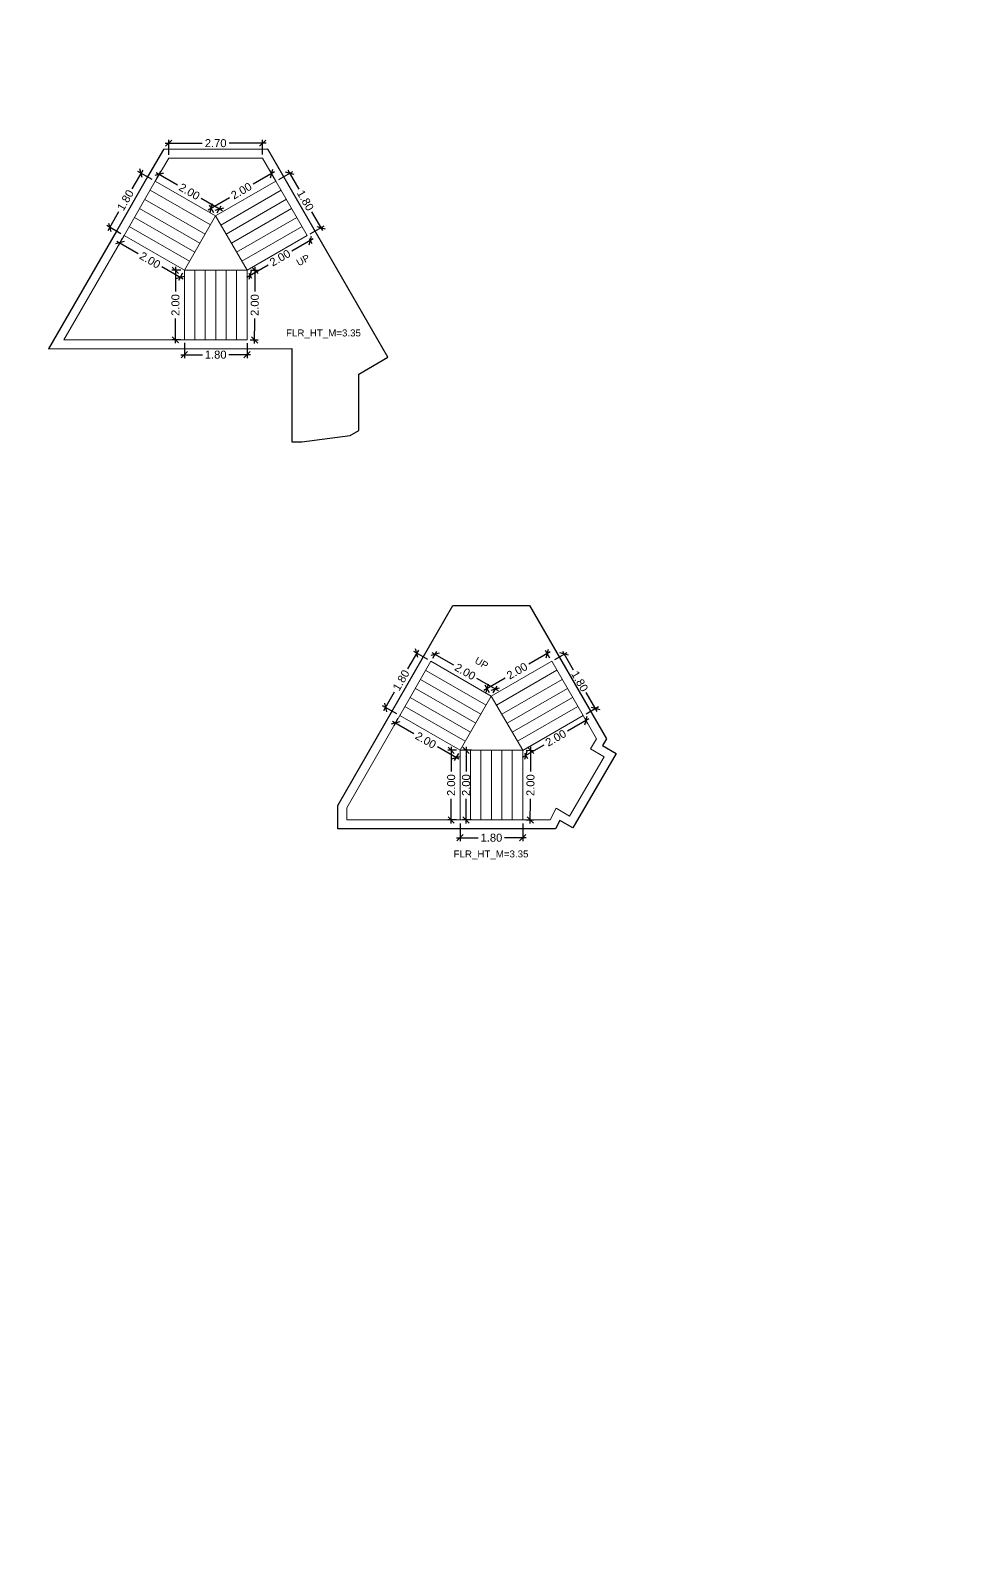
# Model space of a CAD drawing. Header units: metres. Extents: x 256329 to 886268, y -249371 to 355.
# Drawn here: x 287207.68 to 287234.87, y -1085.03 to -1041.48 of the extents above; entities that cross this region are included whole.
import ezdxf

# ---------------------------------------------------------------- set-up
doc = ezdxf.new("R2010")
doc.units = ezdxf.units.M
doc.header["$MEASUREMENT"] = 0
doc.header["$PDMODE"] = 35
doc.linetypes.add('CONTINOUS', pattern=[0])
doc.layers.get('0').update_dxf_attribs({"lineweight": 18})
doc.layers.get('Defpoints').update_dxf_attribs({"lineweight": 20})
doc.layers.add('A_TEXT', color=4, linetype='Continuous', lineweight=0, transparency=0.3)
doc.layers.add('BLK_2_FLR_34_STAIR_1', color=7, linetype='Continuous')
doc.layers.add('BLK_2_FLR_34_STAIR_2', color=7, linetype='Continuous')
for name, color, linetype, lineweight in [('BLK_2_FLR_34_STAIR_1_FLIGHT_1', 7, 'Continuous', 0), ('BLK_2_FLR_34_STAIR_1_FLIGHT_2', 7, 'Continuous', 0), ('BLK_2_FLR_34_STAIR_1_FLIGHT_3', 7, 'Continuous', 0), ('BLK_2_FLR_34_STAIR_1_LANDING_1', 7, 'Continuous', 0), ('BLK_2_FLR_34_STAIR_1_LANDING_2', 7, 'Continuous', 0), ('BLK_2_FLR_34_STAIR_2_FLIGHT_1', 7, 'Continuous', 0), ('BLK_2_FLR_34_STAIR_2_FLIGHT_2', 7, 'Continuous', 0), ('BLK_2_FLR_34_STAIR_2_FLIGHT_3', 7, 'Continuous', 0), ('BLK_2_FLR_34_STAIR_2_LANDING_1', 7, 'Continuous', 0), ('BLK_2_FLR_34_STAIR_2_LANDING_2', 7, 'Continuous', 0)]:
    doc.layers.add(name, color=color, linetype=linetype, lineweight=lineweight)
doc.styles.add('Arial', font='arial.ttf')
doc.styles.get("Standard").update_dxf_attribs({"font": 'arial.ttf'})
doc.dimstyles.new('METRIC DIM', dxfattribs={"dimtxt": 0.23, "dimasz": 0.18, "dimexe": 0.1, "dimexo": 0.1, "dimgap": 0.09, "dimtad": 0, "dimzin": 0, "dimdsep": 46, "dimtxsty": 'Standard', "dimblk": 'OBLIQUE', "dimcen": 0, "dimdle": 0.1, "dimclrd": 147, "dimclre": 147, "dimclrt": 7, "dimadec": 0, "dimazin": 0, "dimtfac": 1, "dimtofl": 0, "dimtmove": 0, "dimatfit": 2, "dimfxl": 0.125, "dimtolj": 1, "dimtzin": 0, "dimarcsym": 0})

# ---------------------------------------------------------------- blocks, each defined once
blk = doc.blocks.new('_Oblique')
at = {"color": 0, "linetype": 'ByBlock', "lineweight": -2}
blk.add_line((-0.5, -0.5), (0.5, 0.5), dxfattribs=at)
blk = doc.blocks.new('*D2008')
at = {"layer": 'BLK_2_FLR_34_STAIR_1_FLIGHT_2', "color": 147, "lineweight": -2, "transparency": 16777216}
for p, q in [((287220.032086, -1064.276133), (287220.03227, -1064.788104)), ((287221.832086, -1064.275486), (287221.83227, -1064.787457)), ((287219.932234, -1064.68814), (287220.554734, -1064.687917)), ((287221.932234, -1064.687421), (287221.309734, -1064.687645))]:
    blk.add_line(p, q, dxfattribs=at)
at = {"layer": 'Defpoints', "color": 0, "linetype": 'CONTINOUS', "transparency": 16777216}
for p in [(287220.03205, -1064.176133, 0.042641), (287221.83205, -1064.175486, 0.042641), (287220.032234, -1064.688104)]:
    blk.add_point(p, dxfattribs=at)
at = {"layer": 'BLK_2_FLR_34_STAIR_1_FLIGHT_2', "color": 147, "linetype": 'CONTINOUS', "lineweight": -2, "transparency": 16777216, "xscale": 0.18, "yscale": 0.18, "zscale": 0.18}
for p, rotation in [((287220.032234, -1064.688104), 180.020597), ((287221.832234, -1064.687457), 0.020597)]:
    blk.add_blockref('_Oblique', p, dxfattribs=dict(at, rotation=rotation))
at = {"layer": 'BLK_2_FLR_34_STAIR_1_FLIGHT_2', "color": 7, "linetype": 'CONTINOUS', "transparency": 16777216, "insert": (287220.932234, -1064.687781), "char_height": 0.23, "attachment_point": 5, "rotation": 0.0205967}
blk.add_mtext('\\A1;1.80', dxfattribs=at)
blk = doc.blocks.new('*D2009')
at = {"layer": 'BLK_2_FLR_34_STAIR_1_FLIGHT_3', "color": 147, "lineweight": -2, "transparency": 16777216}
for p, q in [((287222.623572, -1059.346161), (287222.007646, -1059.700305)), ((287222.614173, -1059.530433), (287222.487035, -1059.309315)), ((287220.71503, -1060.443531), (287221.330956, -1060.089387)), ((287220.879014, -1060.528111), (287220.751876, -1060.306994))]:
    blk.add_line(p, q, dxfattribs=at)
at = {"layer": 'Defpoints', "color": 0, "linetype": 'CONTINOUS', "transparency": 16777216}
for p in [(287222.664018, -1059.617124, 0.042641), (287220.801722, -1060.393685), (287220.928859, -1060.614803, 0.042641)]:
    blk.add_point(p, dxfattribs=at)
at = {"layer": 'BLK_2_FLR_34_STAIR_1_FLIGHT_3', "color": 147, "linetype": 'CONTINOUS', "lineweight": -2, "transparency": 16777216, "xscale": 0.18, "yscale": 0.18, "zscale": 0.18}
for p, rotation in [((287222.53688, -1059.396007), 29.897956), ((287220.801722, -1060.393685), 209.897956)]:
    blk.add_blockref('_Oblique', p, dxfattribs=dict(at, rotation=rotation))
at = {"layer": 'BLK_2_FLR_34_STAIR_1_FLIGHT_3', "color": 7, "linetype": 'CONTINOUS', "transparency": 16777216, "insert": (287221.669301, -1059.894846), "char_height": 0.23, "attachment_point": 5, "rotation": 29.8979558}
blk.add_mtext('\\A1;2.00', dxfattribs=at)
blk = doc.blocks.new('*D2010')
at = {"layer": 'BLK_2_FLR_34_STAIR_1_FLIGHT_1', "color": 147, "lineweight": -2, "transparency": 16777216}
for p, q in [((287219.223401, -1059.367806), (287219.838755, -1059.721405)), ((287219.24459, -1059.531643), (287219.359928, -1059.330924)), ((287221.130902, -1060.463907), (287220.515548, -1060.110308)), ((287220.978682, -1060.528098), (287221.094021, -1060.327379))]:
    blk.add_line(p, q, dxfattribs=at)
at = {"layer": 'Defpoints', "color": 0, "linetype": 'CONTINOUS', "transparency": 16777216}
for p in [(287219.310105, -1059.417628), (287219.194767, -1059.618347, 0.042641), (287220.928859, -1060.614803, 0.042641)]:
    blk.add_point(p, dxfattribs=at)
at = {"layer": 'BLK_2_FLR_34_STAIR_1_FLIGHT_1', "color": 147, "linetype": 'CONTINOUS', "lineweight": -2, "transparency": 16777216, "xscale": 0.18, "yscale": 0.18, "zscale": 0.18}
for p, rotation in [((287219.310105, -1059.417628), 150.117187), ((287221.044198, -1060.414084), 330.117187)]:
    blk.add_blockref('_Oblique', p, dxfattribs=dict(at, rotation=rotation))
at = {"layer": 'BLK_2_FLR_34_STAIR_1_FLIGHT_1', "color": 7, "linetype": 'CONTINOUS', "transparency": 16777216, "insert": (287220.177152, -1059.915856), "char_height": 0.23, "attachment_point": 5, "rotation": 330.1171874}
blk.add_mtext('\\A1;2.00', dxfattribs=at)
blk = doc.blocks.new('*D2011')
at = {"layer": 'BLK_2_FLR_34_STAIR_1_LANDING_2', "color": 147, "lineweight": -2, "transparency": 16777216}
for p, q in [((287222.059777, -1062.076504), (287222.056599, -1062.78632)), ((287221.932049, -1062.175934), (287222.159328, -1062.176951)), ((287222.049928, -1064.276701), (287222.053105, -1063.566885)), ((287221.923095, -1064.176133), (287222.150374, -1064.17715))]:
    blk.add_line(p, q, dxfattribs=at)
at = {"layer": 'Defpoints', "color": 0, "linetype": 'CONTINOUS', "transparency": 16777216}
for p in [(287221.83205, -1062.175486, 0.042641), (287221.823096, -1064.175685, 0.042641), (287222.050375, -1064.176702)]:
    blk.add_point(p, dxfattribs=at)
at = {"layer": 'BLK_2_FLR_34_STAIR_1_LANDING_2', "color": 147, "linetype": 'CONTINOUS', "lineweight": -2, "transparency": 16777216, "xscale": 0.18, "yscale": 0.18, "zscale": 0.18}
for p, rotation in [((287222.059329, -1062.176503), 89.743523), ((287222.050375, -1064.176702), 269.743523)]:
    blk.add_blockref('_Oblique', p, dxfattribs=dict(at, rotation=rotation))
at = {"layer": 'BLK_2_FLR_34_STAIR_1_LANDING_2', "color": 7, "linetype": 'CONTINOUS', "transparency": 16777216, "insert": (287222.054852, -1063.176603), "char_height": 0.23, "attachment_point": 5, "rotation": 89.7435229}
blk.add_mtext('\\A1;2.00', dxfattribs=at)
blk = doc.blocks.new('*D2012')
at = {"layer": 'BLK_2_FLR_34_STAIR_1_LANDING_2', "color": 147, "lineweight": -2, "transparency": 16777216}
for p, q in [((287223.733981, -1061.271099), (287223.119567, -1061.625676)), ((287223.613707, -1061.262752), (287223.697353, -1061.407694)), ((287221.829083, -1062.370411), (287222.443497, -1062.015834)), ((287221.882033, -1062.262098), (287221.965679, -1062.40704))]:
    blk.add_line(p, q, dxfattribs=at)
at = {"layer": 'Defpoints', "color": 0, "linetype": 'CONTINOUS', "transparency": 16777216}
for p in [(287223.563723, -1061.17614, 0.042641), (287223.647369, -1061.321082), (287221.83205, -1062.175486, 0.042641)]:
    blk.add_point(p, dxfattribs=at)
at = {"layer": 'BLK_2_FLR_34_STAIR_1_LANDING_2', "color": 147, "linetype": 'CONTINOUS', "lineweight": -2, "transparency": 16777216, "xscale": 0.18, "yscale": 0.18, "zscale": 0.18}
for p, rotation in [((287223.647369, -1061.321082), 29.98915999999999), ((287221.915695, -1062.320428), 209.98916)]:
    blk.add_blockref('_Oblique', p, dxfattribs=dict(at, rotation=rotation))
at = {"layer": 'BLK_2_FLR_34_STAIR_1_LANDING_2', "color": 7, "linetype": 'CONTINOUS', "transparency": 16777216, "insert": (287222.781532, -1061.820755), "char_height": 0.23, "attachment_point": 5, "rotation": 29.9891596}
blk.add_mtext('\\A1;2.00', dxfattribs=at)
blk = doc.blocks.new('*D2013')
at = {"layer": 'BLK_2_FLR_34_STAIR_1_LANDING_1', "color": 147, "lineweight": -2, "transparency": 16777216}
for p, q in [((287218.091658, -1061.337334), (287218.707012, -1061.690933)), ((287218.248134, -1061.265735), (287218.12854, -1061.473861)), ((287219.99916, -1062.433434), (287219.383805, -1062.079836)), ((287219.982227, -1062.262191), (287219.862632, -1062.470316))]:
    blk.add_line(p, q, dxfattribs=at)
at = {"layer": 'Defpoints', "color": 0, "linetype": 'CONTINOUS', "transparency": 16777216}
for p in [(287218.297957, -1061.179031, 0.042641), (287218.178363, -1061.387156), (287220.03205, -1062.175486, 0.042641)]:
    blk.add_point(p, dxfattribs=at)
at = {"layer": 'BLK_2_FLR_34_STAIR_1_LANDING_1', "color": 147, "linetype": 'CONTINOUS', "lineweight": -2, "transparency": 16777216, "xscale": 0.18, "yscale": 0.18, "zscale": 0.18}
for p, rotation in [((287218.178363, -1061.387156), 150.117187), ((287219.912455, -1062.383612), 330.117187)]:
    blk.add_blockref('_Oblique', p, dxfattribs=dict(at, rotation=rotation))
at = {"layer": 'BLK_2_FLR_34_STAIR_1_LANDING_1', "color": 7, "linetype": 'CONTINOUS', "transparency": 16777216, "insert": (287219.045409, -1061.885384), "char_height": 0.23, "attachment_point": 5, "rotation": 330.1171874}
blk.add_mtext('\\A1;2.00', dxfattribs=at)
blk = doc.blocks.new('*D2014')
at = {"layer": 'BLK_2_FLR_34_STAIR_1_LANDING_1', "color": 147, "lineweight": -2, "transparency": 16777216}
for p, q in [((287219.776399, -1062.075486), (287219.776399, -1062.785199)), ((287219.93205, -1062.175486), (287219.676399, -1062.175486)), ((287219.776399, -1064.275486), (287219.776399, -1063.565772)), ((287219.93205, -1064.175486), (287219.676399, -1064.175486))]:
    blk.add_line(p, q, dxfattribs=at)
at = {"layer": 'Defpoints', "color": 0, "linetype": 'CONTINOUS', "transparency": 16777216}
for p in [(287220.03205, -1062.175486, 0.042641), (287219.776399, -1064.175486), (287220.03205, -1064.175486, 0.042641)]:
    blk.add_point(p, dxfattribs=at)
at = {"layer": 'BLK_2_FLR_34_STAIR_1_LANDING_1', "color": 147, "linetype": 'CONTINOUS', "lineweight": -2, "transparency": 16777216, "xscale": 0.18, "yscale": 0.18, "zscale": 0.18}
for p, rotation in [((287219.776399, -1062.175486), 90), ((287219.776399, -1064.175486), 270)]:
    blk.add_blockref('_Oblique', p, dxfattribs=dict(at, rotation=rotation))
at = {"layer": 'BLK_2_FLR_34_STAIR_1_LANDING_1', "color": 7, "linetype": 'CONTINOUS', "transparency": 16777216, "insert": (287219.776399, -1063.175486), "char_height": 0.23, "attachment_point": 5, "rotation": 90}
blk.add_mtext('\\A1;2.00', dxfattribs=at)
blk = doc.blocks.new('*D2015')
at = {"layer": 'BLK_2_FLR_34_STAIR_1_FLIGHT_3', "color": 147, "lineweight": -2, "transparency": 16777216}
for p, q in [((287222.75063, -1059.567141), (287223.10656, -1059.361735)), ((287222.969964, -1059.325106), (287223.281112, -1059.864266)), ((287223.969636, -1061.057346), (287223.658488, -1060.518187)), ((287223.650335, -1061.126157), (287224.006265, -1060.920751))]:
    blk.add_line(p, q, dxfattribs=at)
at = {"layer": 'Defpoints', "color": 0, "linetype": 'CONTINOUS', "transparency": 16777216}
for p in [(287222.664018, -1059.617124, 0.042641), (287223.563723, -1061.17614, 0.042641), (287223.919653, -1060.970734)]:
    blk.add_point(p, dxfattribs=at)
at = {"layer": 'BLK_2_FLR_34_STAIR_1_FLIGHT_3', "color": 147, "linetype": 'CONTINOUS', "lineweight": -2, "transparency": 16777216, "xscale": 0.18, "yscale": 0.18, "zscale": 0.18}
for p, rotation in [((287223.019948, -1059.411718), 119.98916), ((287223.919653, -1060.970734), 299.98916)]:
    blk.add_blockref('_Oblique', p, dxfattribs=dict(at, rotation=rotation))
at = {"layer": 'BLK_2_FLR_34_STAIR_1_FLIGHT_3', "color": 7, "linetype": 'CONTINOUS', "transparency": 16777216, "insert": (287223.4698, -1060.191226), "char_height": 0.23, "attachment_point": 5, "rotation": 299.9891596}
blk.add_mtext('\\A1;1.80', dxfattribs=at)
blk = doc.blocks.new('*D2016')
at = {"layer": 'BLK_2_FLR_34_STAIR_1_FLIGHT_1', "color": 147, "lineweight": -2, "transparency": 16777216}
for p, q in [((287218.835466, -1059.29655), (287218.52532, -1059.836286)), ((287219.108062, -1059.568525), (287218.698939, -1059.333432)), ((287217.839011, -1061.030642), (287218.149158, -1060.490906)), ((287218.211253, -1061.129208), (287217.802129, -1060.894115))]:
    blk.add_line(p, q, dxfattribs=at)
at = {"layer": 'Defpoints', "color": 0, "linetype": 'CONTINOUS', "transparency": 16777216}
for p in [(287219.194767, -1059.618347, 0.042641), (287217.888834, -1060.943938), (287218.297957, -1061.179031, 0.042641)]:
    blk.add_point(p, dxfattribs=at)
at = {"layer": 'BLK_2_FLR_34_STAIR_1_FLIGHT_1', "color": 147, "linetype": 'CONTINOUS', "lineweight": -2, "transparency": 16777216, "xscale": 0.18, "yscale": 0.18, "zscale": 0.18}
for p, rotation in [((287218.785644, -1059.383254), 60.117187), ((287217.888834, -1060.943938), 240.1171869999999)]:
    blk.add_blockref('_Oblique', p, dxfattribs=dict(at, rotation=rotation))
at = {"layer": 'BLK_2_FLR_34_STAIR_1_FLIGHT_1', "color": 7, "linetype": 'CONTINOUS', "transparency": 16777216, "insert": (287218.337239, -1060.163596), "char_height": 0.23, "attachment_point": 5, "rotation": 60.1171874}
blk.add_mtext('\\A1;1.80', dxfattribs=at)
blk = doc.blocks.new('*D2017')
at = {"layer": 'BLK_2_FLR_34_STAIR_2_FLIGHT_2', "color": 147, "lineweight": -2, "transparency": 16777216}
for p, q in [((287210.913769, -1045.500832), (287210.603622, -1046.040568)), ((287211.186365, -1045.772807), (287210.777242, -1045.537713)), ((287209.917314, -1047.234924), (287210.22746, -1046.695188)), ((287210.289555, -1047.33349), (287209.880432, -1047.098397))]:
    blk.add_line(p, q, dxfattribs=at)
at = {"layer": 'Defpoints', "color": 0, "linetype": 'CONTINOUS', "transparency": 16777216}
for p in [(287211.27307, -1045.822629, 0.042641), (287209.967136, -1047.148219), (287210.37626, -1047.383313, 0.042641)]:
    blk.add_point(p, dxfattribs=at)
at = {"layer": 'BLK_2_FLR_34_STAIR_2_FLIGHT_2', "color": 147, "linetype": 'CONTINOUS', "lineweight": -2, "transparency": 16777216, "xscale": 0.18, "yscale": 0.18, "zscale": 0.18}
for p, rotation in [((287210.863946, -1045.587536), 60.117187), ((287209.967136, -1047.148219), 240.1171869999999)]:
    blk.add_blockref('_Oblique', p, dxfattribs=dict(at, rotation=rotation))
at = {"layer": 'BLK_2_FLR_34_STAIR_2_FLIGHT_2', "color": 7, "linetype": 'CONTINOUS', "transparency": 16777216, "insert": (287210.415541, -1046.367878), "char_height": 0.23, "attachment_point": 5, "rotation": 60.1171874}
blk.add_mtext('\\A1;1.80', dxfattribs=at)
blk = doc.blocks.new('*D2018')
at = {"layer": 'BLK_2_FLR_34_STAIR_2_LANDING_1', "color": 147, "lineweight": -2, "transparency": 16777216}
for p, q in [((287214.701875, -1045.550443), (287214.085949, -1045.904587)), ((287214.692475, -1045.734715), (287214.565338, -1045.513597)), ((287212.793333, -1046.647813), (287213.409259, -1046.293669)), ((287212.957317, -1046.732393), (287212.830179, -1046.511276))]:
    blk.add_line(p, q, dxfattribs=at)
at = {"layer": 'Defpoints', "color": 0, "linetype": 'CONTINOUS', "transparency": 16777216}
for p in [(287214.742321, -1045.821406, 0.042641), (287212.880024, -1046.597967), (287213.007162, -1046.819085, 0.042641)]:
    blk.add_point(p, dxfattribs=at)
at = {"layer": 'BLK_2_FLR_34_STAIR_2_LANDING_1', "color": 147, "linetype": 'CONTINOUS', "lineweight": -2, "transparency": 16777216, "xscale": 0.18, "yscale": 0.18, "zscale": 0.18}
for p, rotation in [((287214.615183, -1045.600289), 29.897956), ((287212.880024, -1046.597967), 209.897956)]:
    blk.add_blockref('_Oblique', p, dxfattribs=dict(at, rotation=rotation))
at = {"layer": 'BLK_2_FLR_34_STAIR_2_LANDING_1', "color": 7, "linetype": 'CONTINOUS', "transparency": 16777216, "insert": (287213.747604, -1046.099128), "char_height": 0.23, "attachment_point": 5, "rotation": 29.8979558}
blk.add_mtext('\\A1;2.00', dxfattribs=at)
blk = doc.blocks.new('*D2019')
at = {"layer": 'BLK_2_FLR_34_STAIR_2_FLIGHT_2', "color": 147, "lineweight": -2, "transparency": 16777216}
for p, q in [((287211.322892, -1045.735925), (287211.438231, -1045.535206)), ((287211.301703, -1045.572088), (287211.917058, -1045.925687)), ((287213.209205, -1046.668189), (287212.593851, -1046.31459)), ((287213.056985, -1046.73238), (287213.172323, -1046.531661))]:
    blk.add_line(p, q, dxfattribs=at)
at = {"layer": 'Defpoints', "color": 0, "linetype": 'CONTINOUS', "transparency": 16777216}
for p in [(287211.27307, -1045.822629, 0.042641), (287211.388408, -1045.62191), (287213.007162, -1046.819085, 0.042641)]:
    blk.add_point(p, dxfattribs=at)
at = {"layer": 'BLK_2_FLR_34_STAIR_2_FLIGHT_2', "color": 147, "linetype": 'CONTINOUS', "lineweight": -2, "transparency": 16777216, "xscale": 0.18, "yscale": 0.18, "zscale": 0.18}
for p, rotation in [((287211.388408, -1045.62191), 150.117187), ((287213.122501, -1046.618366), 330.117187)]:
    blk.add_blockref('_Oblique', p, dxfattribs=dict(at, rotation=rotation))
at = {"layer": 'BLK_2_FLR_34_STAIR_2_FLIGHT_2', "color": 7, "linetype": 'CONTINOUS', "transparency": 16777216, "insert": (287212.255454, -1046.120138), "char_height": 0.23, "attachment_point": 5, "rotation": 330.1171874}
blk.add_mtext('\\A1;2.00', dxfattribs=at)
blk = doc.blocks.new('*D2020')
at = {"layer": 'BLK_2_FLR_34_STAIR_2_FLIGHT_3', "color": 147, "lineweight": -2, "transparency": 16777216}
for p, q in [((287214.010351, -1048.380216), (287214.237631, -1048.381233)), ((287214.138079, -1048.280786), (287214.134902, -1048.990602)), ((287214.12823, -1050.480983), (287214.131408, -1049.771167)), ((287214.001398, -1050.380415), (287214.228677, -1050.381432))]:
    blk.add_line(p, q, dxfattribs=at)
at = {"layer": 'Defpoints', "color": 0, "linetype": 'CONTINOUS', "transparency": 16777216}
for p in [(287213.910352, -1048.379768, 0.042641), (287213.901399, -1050.379967, 0.042641), (287214.128678, -1050.380984)]:
    blk.add_point(p, dxfattribs=at)
at = {"layer": 'BLK_2_FLR_34_STAIR_2_FLIGHT_3', "color": 147, "linetype": 'CONTINOUS', "lineweight": -2, "transparency": 16777216, "xscale": 0.18, "yscale": 0.18, "zscale": 0.18}
for p, rotation in [((287214.137632, -1048.380785), 89.743523), ((287214.128678, -1050.380984), 269.743523)]:
    blk.add_blockref('_Oblique', p, dxfattribs=dict(at, rotation=rotation))
at = {"layer": 'BLK_2_FLR_34_STAIR_2_FLIGHT_3', "color": 7, "linetype": 'CONTINOUS', "transparency": 16777216, "insert": (287214.133155, -1049.380885), "char_height": 0.23, "attachment_point": 5, "rotation": 89.7435229}
blk.add_mtext('\\A1;2.00', dxfattribs=at)
blk = doc.blocks.new('*D2021')
at = {"layer": 'BLK_2_FLR_34_STAIR_2_FLIGHT_1', "color": 147, "lineweight": -2, "transparency": 16777216}
for p, q in [((287215.812284, -1047.475381), (287215.19787, -1047.829958)), ((287215.69201, -1047.467034), (287215.775655, -1047.611976)), ((287213.907386, -1048.574693), (287214.5218, -1048.220116)), ((287213.960336, -1048.46638), (287214.043982, -1048.611322))]:
    blk.add_line(p, q, dxfattribs=at)
at = {"layer": 'Defpoints', "color": 0, "linetype": 'CONTINOUS', "transparency": 16777216}
for p in [(287215.642026, -1047.380422, 0.042641), (287215.725672, -1047.525364), (287213.910352, -1048.379768, 0.042641)]:
    blk.add_point(p, dxfattribs=at)
at = {"layer": 'BLK_2_FLR_34_STAIR_2_FLIGHT_1', "color": 147, "linetype": 'CONTINOUS', "lineweight": -2, "transparency": 16777216, "xscale": 0.18, "yscale": 0.18, "zscale": 0.18}
for p, rotation in [((287215.725672, -1047.525364), 29.98915999999999), ((287213.993998, -1048.52471), 209.98916)]:
    blk.add_blockref('_Oblique', p, dxfattribs=dict(at, rotation=rotation))
at = {"layer": 'BLK_2_FLR_34_STAIR_2_FLIGHT_1', "color": 7, "linetype": 'CONTINOUS', "transparency": 16777216, "insert": (287214.859835, -1048.025037), "char_height": 0.23, "attachment_point": 5, "rotation": 29.9891596}
blk.add_mtext('\\A1;2.00', dxfattribs=at)
blk = doc.blocks.new('*D2022')
at = {"layer": 'BLK_2_FLR_34_STAIR_2_LANDING_2', "color": 147, "lineweight": -2, "transparency": 16777216}
for p, q in [((287210.169961, -1047.541616), (287210.785315, -1047.895215)), ((287210.326437, -1047.470017), (287210.206843, -1047.678143)), ((287212.077462, -1048.637716), (287211.462108, -1048.284118)), ((287212.06053, -1048.466473), (287211.940935, -1048.674598))]:
    blk.add_line(p, q, dxfattribs=at)
at = {"layer": 'Defpoints', "color": 0, "linetype": 'CONTINOUS', "transparency": 16777216}
for p in [(287210.256665, -1047.591438), (287210.37626, -1047.383313, 0.042641), (287212.110352, -1048.379768, 0.042641)]:
    blk.add_point(p, dxfattribs=at)
at = {"layer": 'BLK_2_FLR_34_STAIR_2_LANDING_2', "color": 147, "linetype": 'CONTINOUS', "lineweight": -2, "transparency": 16777216, "xscale": 0.18, "yscale": 0.18, "zscale": 0.18}
for p, rotation in [((287210.256665, -1047.591438), 150.117187), ((287211.990758, -1048.587894), 330.117187)]:
    blk.add_blockref('_Oblique', p, dxfattribs=dict(at, rotation=rotation))
at = {"layer": 'BLK_2_FLR_34_STAIR_2_LANDING_2', "color": 7, "linetype": 'CONTINOUS', "transparency": 16777216, "insert": (287211.123712, -1048.089666), "char_height": 0.23, "attachment_point": 5, "rotation": 330.1171874}
blk.add_mtext('\\A1;2.00', dxfattribs=at)
blk = doc.blocks.new('*D2023')
at = {"layer": 'BLK_2_FLR_34_STAIR_2_LANDING_2', "color": 147, "lineweight": -2, "transparency": 16777216}
for p, q in [((287212.010352, -1048.379768), (287211.754702, -1048.379768)), ((287211.854702, -1048.279768), (287211.854702, -1048.989481)), ((287211.854702, -1050.479768), (287211.854702, -1049.770054)), ((287212.010352, -1050.379768), (287211.754702, -1050.379768))]:
    blk.add_line(p, q, dxfattribs=at)
at = {"layer": 'Defpoints', "color": 0, "linetype": 'CONTINOUS', "transparency": 16777216}
for p in [(287212.110352, -1048.379768, 0.042641), (287211.854702, -1050.379768), (287212.110352, -1050.379768, 0.042641)]:
    blk.add_point(p, dxfattribs=at)
at = {"layer": 'BLK_2_FLR_34_STAIR_2_LANDING_2', "color": 147, "linetype": 'CONTINOUS', "lineweight": -2, "transparency": 16777216, "xscale": 0.18, "yscale": 0.18, "zscale": 0.18}
for p, rotation in [((287211.854702, -1048.379768), 90), ((287211.854702, -1050.379768), 270)]:
    blk.add_blockref('_Oblique', p, dxfattribs=dict(at, rotation=rotation))
at = {"layer": 'BLK_2_FLR_34_STAIR_2_LANDING_2', "color": 7, "linetype": 'CONTINOUS', "transparency": 16777216, "insert": (287211.854702, -1049.379768), "char_height": 0.23, "attachment_point": 5, "rotation": 90}
blk.add_mtext('\\A1;2.00', dxfattribs=at)
blk = doc.blocks.new('*D2024')
at = {"layer": 'BLK_2_FLR_34_STAIR_2_FLIGHT_1', "color": 147, "lineweight": -2, "transparency": 16777216}
for p, q in [((287214.828933, -1045.771423), (287215.22444, -1045.543177)), ((287215.087844, -1045.506548), (287215.398992, -1046.045708)), ((287216.087516, -1047.238788), (287215.776368, -1046.699629)), ((287215.728638, -1047.330439), (287216.124145, -1047.102193))]:
    blk.add_line(p, q, dxfattribs=at)
at = {"layer": 'Defpoints', "color": 0, "linetype": 'CONTINOUS', "transparency": 16777216}
for p in [(287214.742321, -1045.821406, 0.042641), (287216.037533, -1047.152176), (287215.642026, -1047.380422, 0.042641)]:
    blk.add_point(p, dxfattribs=at)
at = {"layer": 'BLK_2_FLR_34_STAIR_2_FLIGHT_1', "color": 147, "linetype": 'CONTINOUS', "lineweight": -2, "transparency": 16777216, "xscale": 0.18, "yscale": 0.18, "zscale": 0.18}
for p, rotation in [((287215.137828, -1045.59316), 119.98916), ((287216.037533, -1047.152176), 299.98916)]:
    blk.add_blockref('_Oblique', p, dxfattribs=dict(at, rotation=rotation))
at = {"layer": 'BLK_2_FLR_34_STAIR_2_FLIGHT_1', "color": 7, "linetype": 'CONTINOUS', "transparency": 16777216, "insert": (287215.58768, -1046.372668), "char_height": 0.23, "attachment_point": 5, "rotation": 299.9891596}
blk.add_mtext('\\A1;1.80', dxfattribs=at)
blk = doc.blocks.new('*D2025')
at = {"layer": 'BLK_2_FLR_34_STAIR_2_FLIGHT_3', "color": 147, "lineweight": -2, "transparency": 16777216}
for p, q in [((287212.110352, -1050.465969), (287212.110352, -1050.906946)), ((287213.910352, -1050.479768), (287213.910352, -1050.906946)), ((287212.010352, -1050.806946), (287212.632852, -1050.806946)), ((287214.010352, -1050.806946), (287213.387852, -1050.806946))]:
    blk.add_line(p, q, dxfattribs=at)
at = {"layer": 'Defpoints', "color": 0, "linetype": 'CONTINOUS', "transparency": 16777216}
for p in [(287212.110352, -1050.365969, 0.042641), (287213.910352, -1050.379768, 0.042641), (287212.110352, -1050.806946)]:
    blk.add_point(p, dxfattribs=at)
at = {"layer": 'BLK_2_FLR_34_STAIR_2_FLIGHT_3', "color": 147, "linetype": 'CONTINOUS', "lineweight": -2, "transparency": 16777216, "xscale": 0.18, "yscale": 0.18, "zscale": 0.18, "rotation": 180}
blk.add_blockref('_Oblique', (287212.110352, -1050.806946), dxfattribs=at)
at = {"layer": 'BLK_2_FLR_34_STAIR_2_FLIGHT_3', "color": 147, "linetype": 'CONTINOUS', "lineweight": -2, "transparency": 16777216, "xscale": 0.18, "yscale": 0.18, "zscale": 0.18}
blk.add_blockref('_Oblique', (287213.910352, -1050.806946), dxfattribs=at)
at = {"layer": 'BLK_2_FLR_34_STAIR_2_FLIGHT_3', "color": 7, "linetype": 'CONTINOUS', "transparency": 16777216, "insert": (287213.010352, -1050.806946), "char_height": 0.23, "attachment_point": 5}
blk.add_mtext('\\A1;1.80', dxfattribs=at)
blk = doc.blocks.new('*D2026')
at = {"layer": 'BLK_2_FLR_34_STAIR_2_LANDING_1', "color": 147, "lineweight": -2, "transparency": 16777216}
for p, q in [((287211.660063, -1045.058855), (287211.660063, -1044.628977)), ((287214.359003, -1045.058192), (287214.359003, -1044.628977)), ((287211.560063, -1044.728977), (287212.619246, -1044.728977)), ((287214.459003, -1044.728977), (287213.399819, -1044.728977))]:
    blk.add_line(p, q, dxfattribs=at)
at = {"layer": 'Defpoints', "color": 0, "linetype": 'CONTINOUS', "transparency": 16777216}
for p in [(287211.660063, -1044.728977), (287211.660063, -1045.158855, 0.042641), (287214.359003, -1045.158192, 0.042641)]:
    blk.add_point(p, dxfattribs=at)
at = {"layer": 'BLK_2_FLR_34_STAIR_2_LANDING_1', "color": 147, "linetype": 'CONTINOUS', "lineweight": -2, "transparency": 16777216, "xscale": 0.18, "yscale": 0.18, "zscale": 0.18, "rotation": 180}
blk.add_blockref('_Oblique', (287211.660063, -1044.728977), dxfattribs=at)
at = {"layer": 'BLK_2_FLR_34_STAIR_2_LANDING_1', "color": 147, "linetype": 'CONTINOUS', "lineweight": -2, "transparency": 16777216, "xscale": 0.18, "yscale": 0.18, "zscale": 0.18}
blk.add_blockref('_Oblique', (287214.359003, -1044.728977), dxfattribs=at)
at = {"layer": 'BLK_2_FLR_34_STAIR_2_LANDING_1', "color": 7, "linetype": 'CONTINOUS', "transparency": 16777216, "insert": (287213.009533, -1044.728977), "char_height": 0.23, "attachment_point": 5}
blk.add_mtext('\\A1;2.70', dxfattribs=at)
blk = doc.blocks.new('*D2027')
at = {"layer": 'BLK_2_FLR_34_STAIR_1_FLIGHT_2', "color": 147, "lineweight": -2, "transparency": 16777216}
for p, q in [((287220.20549, -1062.075486), (287220.20549, -1062.785199)), ((287220.361141, -1062.175486), (287220.10549, -1062.175486)), ((287220.20549, -1064.275486), (287220.20549, -1063.565772)), ((287220.361141, -1064.175486), (287220.10549, -1064.175486))]:
    blk.add_line(p, q, dxfattribs=at)
at = {"layer": 'Defpoints', "color": 0, "linetype": 'CONTINOUS', "transparency": 16777216}
for p in [(287220.461141, -1062.175486, 0.042641), (287220.20549, -1064.175486), (287220.461141, -1064.175486, 0.042641)]:
    blk.add_point(p, dxfattribs=at)
at = {"layer": 'BLK_2_FLR_34_STAIR_1_FLIGHT_2', "color": 147, "linetype": 'CONTINOUS', "lineweight": -2, "transparency": 16777216, "xscale": 0.18, "yscale": 0.18, "zscale": 0.18}
for p, rotation in [((287220.20549, -1062.175486), 90), ((287220.20549, -1064.175486), 270)]:
    blk.add_blockref('_Oblique', p, dxfattribs=dict(at, rotation=rotation))
at = {"layer": 'BLK_2_FLR_34_STAIR_1_FLIGHT_2', "color": 7, "linetype": 'CONTINOUS', "transparency": 16777216, "insert": (287220.20549, -1063.175486), "char_height": 0.23, "attachment_point": 5, "rotation": 90}
blk.add_mtext('\\A1;2.00', dxfattribs=at)

msp = doc.modelspace()

# ---------------------------------------------------------------- linework, layer by layer
at = {"color": 5, "linetype": 'CONTINOUS'}
for p, q in [((287212.110352, -1048.379768), (287213.007162, -1046.819085)), ((287213.910352, -1048.379768), (287212.110352, -1048.379768)), ((287220.03205, -1062.175486), (287220.928859, -1060.614803)), ((287221.83205, -1062.175486), (287220.03205, -1062.175486))]:
    msp.add_line(p, q, dxfattribs=at)
for points in [[(287213.910352, -1048.379768), (287213.007162, -1046.819085)], [(287221.83205, -1062.175486), (287220.928859, -1060.614803)]]:
    msp.add_lwpolyline(points, dxfattribs=at)
at = {"layer": 'BLK_2_FLR_34_STAIR_1', "color": 7, "linetype": 'CONTINOUS'}
msp.add_lwpolyline([(287219.826519, -1058.010495), (287222.029311, -1058.010495), (287224.240874, -1061.842708), (287224.127742, -1062.038508), (287224.516267, -1062.268269), (287223.270576, -1064.40645), (287222.894702, -1064.190059), (287222.774969, -1064.428766), (287216.523226, -1064.43033), (287216.523058, -1063.759378)], close=True, dxfattribs=at)
at = {"layer": 'BLK_2_FLR_34_STAIR_1_FLIGHT_1', "color": 3, "linetype": 'CONTINOUS'}
for p, q in [((287220.779391, -1060.874917), (287219.045299, -1059.878461)), ((287220.928859, -1060.614803), (287219.194767, -1059.618347)), ((287220.629923, -1061.13503), (287218.89583, -1060.138575)), ((287220.330986, -1061.655258), (287218.596894, -1060.658803)), ((287220.480455, -1061.395144), (287218.746362, -1060.398689)), ((287220.03205, -1062.175486), (287218.297957, -1061.179031)), ((287220.181518, -1061.915372), (287218.447425, -1060.918917))]:
    msp.add_line(p, q, dxfattribs=at)
at = {"layer": 'BLK_2_FLR_34_STAIR_1_FLIGHT_1', "color": 7, "linetype": 'CONTINOUS'}
msp.add_lwpolyline([(287219.194767, -1059.618347), (287218.297957, -1061.179031), (287220.03205, -1062.175486), (287220.928859, -1060.614803), (287219.194767, -1059.618347)], dxfattribs=at)
at = {"layer": 'BLK_2_FLR_34_STAIR_1_FLIGHT_2', "color": 3, "linetype": 'CONTINOUS'}
for p, q in [((287220.03205, -1062.175486), (287220.03205, -1064.175486)), ((287220.33205, -1062.175486), (287220.33205, -1064.175486)), ((287220.63205, -1062.175486), (287220.63205, -1064.175486)), ((287220.93205, -1062.175486), (287220.93205, -1064.175486)), ((287221.23205, -1062.175486), (287221.23205, -1064.175486)), ((287221.53205, -1062.175486), (287221.53205, -1064.175486)), ((287221.83205, -1062.175486), (287221.83205, -1064.175486))]:
    msp.add_line(p, q, dxfattribs=at)
at = {"layer": 'BLK_2_FLR_34_STAIR_1_FLIGHT_2', "color": 7, "linetype": 'CONTINOUS'}
msp.add_lwpolyline([(287221.83205, -1062.175486), (287220.03205, -1062.175486), (287220.03205, -1064.175486), (287221.83205, -1064.175486)], close=True, dxfattribs=at)
at = {"layer": 'BLK_2_FLR_34_STAIR_1_FLIGHT_3', "color": 3, "linetype": 'CONTINOUS'}
for p, q in [((287220.928859, -1060.614803), (287222.664018, -1059.617124)), ((287221.082295, -1060.876306), (287222.813969, -1059.87696)), ((287221.232246, -1061.136142), (287222.96392, -1060.136796)), ((287221.382197, -1061.395978), (287223.113871, -1060.396632)), ((287221.532148, -1061.655814), (287223.263822, -1060.656468)), ((287221.682099, -1061.91565), (287223.413773, -1060.916304)), ((287221.83205, -1062.175486), (287223.563723, -1061.17614))]:
    msp.add_line(p, q, dxfattribs=at)
at = {"layer": 'BLK_2_FLR_34_STAIR_1_FLIGHT_3', "ltscale": 0.05}
msp.add_lwpolyline([(287220.928859, -1060.614803), (287221.83205, -1062.175486), (287223.563723, -1061.17614), (287222.664018, -1059.617124), (287220.928859, -1060.614803)], dxfattribs=at)
at = {"layer": 'BLK_2_FLR_34_STAIR_1_LANDING_1', "color": 7, "linetype": 'CONTINOUS'}
msp.add_lwpolyline([(287220.03205, -1062.175486), (287218.297957, -1061.179031), (287216.776394, -1063.826947), (287216.776482, -1064.176947), (287220.03205, -1064.175486), (287220.03205, -1062.175486)], dxfattribs=at)
at = {"layer": 'BLK_2_FLR_34_STAIR_1_LANDING_2', "color": 7, "linetype": 'CONTINOUS'}
msp.add_lwpolyline([(287221.83205, -1062.175486), (287221.83205, -1064.175486), (287222.618612, -1064.175486), (287222.788566, -1063.836658), (287223.177387, -1064.063183), (287224.170696, -1062.358208), (287223.782948, -1062.128906), (287223.948354, -1061.842632), (287223.563723, -1061.17614), (287221.833263, -1062.177583)], dxfattribs=at)
at = {"layer": 'BLK_2_FLR_34_STAIR_2', "color": 7, "linetype": 'CONTINOUS'}
msp.add_lwpolyline([(287214.505199, -1044.904837), (287211.514504, -1044.905572), (287211.053827, -1045.695728), (287210.156758, -1047.256863), (287208.205948, -1050.63475), (287215.19835, -1050.631724), (287215.19902, -1053.308315), (287215.488312, -1053.308243), (287216.873495, -1053.130678), (287217.126827, -1052.984467), (287217.126515, -1051.361526), (287217.95748, -1050.881315)], close=True, dxfattribs=at)
at = {"layer": 'BLK_2_FLR_34_STAIR_2_FLIGHT_1', "color": 3, "linetype": 'CONTINOUS'}
for p, q in [((287213.007162, -1046.819085), (287214.742321, -1045.821406)), ((287213.160598, -1047.080588), (287214.892272, -1046.081242)), ((287213.310549, -1047.340424), (287215.042223, -1046.341078)), ((287213.4605, -1047.60026), (287215.192174, -1046.600914)), ((287213.610451, -1047.860096), (287215.342124, -1046.86075)), ((287213.760402, -1048.119932), (287215.492075, -1047.120586)), ((287213.910352, -1048.379768), (287215.642026, -1047.380422))]:
    msp.add_line(p, q, dxfattribs=at)
at = {"layer": 'BLK_2_FLR_34_STAIR_2_FLIGHT_1', "ltscale": 0.05}
msp.add_lwpolyline([(287213.007162, -1046.819085), (287213.910352, -1048.379768), (287215.642026, -1047.380422), (287214.742321, -1045.821406), (287213.007162, -1046.819085)], dxfattribs=at)
at = {"layer": 'BLK_2_FLR_34_STAIR_2_FLIGHT_2', "color": 3, "linetype": 'CONTINOUS'}
for p, q in [((287213.007162, -1046.819085), (287211.27307, -1045.822629)), ((287212.708226, -1047.339312), (287210.974133, -1046.342857)), ((287212.857694, -1047.079199), (287211.123601, -1046.082743)), ((287212.409289, -1047.85954), (287210.675196, -1046.863085)), ((287212.558757, -1047.599426), (287210.824665, -1046.602971)), ((287212.259821, -1048.119654), (287210.525728, -1047.123199)), ((287212.110352, -1048.379768), (287210.37626, -1047.383313))]:
    msp.add_line(p, q, dxfattribs=at)
at = {"layer": 'BLK_2_FLR_34_STAIR_2_FLIGHT_2', "color": 7, "linetype": 'CONTINOUS'}
msp.add_lwpolyline([(287211.27307, -1045.822629), (287210.37626, -1047.383313), (287212.110352, -1048.379768), (287213.007162, -1046.819085), (287211.27307, -1045.822629)], dxfattribs=at)
at = {"layer": 'BLK_2_FLR_34_STAIR_2_FLIGHT_3', "color": 3, "linetype": 'CONTINOUS'}
for p, q in [((287212.110352, -1048.379768), (287212.110352, -1050.379768)), ((287212.410352, -1048.379768), (287212.410352, -1050.379768)), ((287212.710352, -1048.379768), (287212.710352, -1050.379768)), ((287213.010352, -1048.379768), (287213.010352, -1050.379768)), ((287213.310352, -1048.379768), (287213.310352, -1050.379768)), ((287213.610352, -1048.379768), (287213.610352, -1050.379768)), ((287213.910352, -1048.379768), (287213.910352, -1050.379768))]:
    msp.add_line(p, q, dxfattribs=at)
at = {"layer": 'BLK_2_FLR_34_STAIR_2_FLIGHT_3', "color": 7, "linetype": 'CONTINOUS'}
msp.add_lwpolyline([(287213.910352, -1048.379768), (287212.110352, -1048.379768), (287212.110352, -1050.379768), (287213.910352, -1050.379768)], close=True, dxfattribs=at)
at = {"layer": 'BLK_2_FLR_34_STAIR_2_LANDING_1', "color": 7, "linetype": 'CONTINOUS'}
msp.add_lwpolyline([(287214.359003, -1045.158192), (287211.660063, -1045.158855), (287211.27307, -1045.822629), (287213.007162, -1046.819085), (287214.742321, -1045.821406), (287214.359003, -1045.158192)], dxfattribs=at)
at = {"layer": 'BLK_2_FLR_34_STAIR_2_LANDING_2', "ltscale": 0.05}
msp.add_lwpolyline([(287212.110352, -1048.379768), (287210.37626, -1047.383313), (287208.645318, -1050.380491), (287212.110352, -1050.380491), (287212.110352, -1048.379768)], dxfattribs=at)

# ---------------------------------------------------------------- texts
at = {"layer": 'A_TEXT', "lineweight": 0, "char_height": 0.2, "width": 2.485498, "attachment_point": 7, "style": 'Arial'}
for insert, rotation in [((287214.272502, -1048.872246), 28.1279772), ((287219.325911, -1059.018874), 329.9945098)]:
    msp.add_mtext('\\pxi2.2673,qc;UP', dxfattribs=dict(at, insert=insert, rotation=rotation))
at = {"layer": 'BLK_2_FLR_34_STAIR_1', "color": 7, "linetype": 'CONTINOUS', "insert": (287221.996586, -1065.053246, -0.042641), "char_height": 0.2, "attachment_point": 3}
msp.add_mtext_dynamic_manual_height_columns('FLR_HT_M=3.35', width=2.272281, gutter_width=0.405, heights=[0.300679], dxfattribs=at)
at = {"layer": 'BLK_2_FLR_34_STAIR_2', "color": 7, "linetype": 'CONTINOUS', "insert": (287217.182512, -1050.081767, -0.042641), "char_height": 0.2, "attachment_point": 3}
msp.add_mtext_dynamic_manual_height_columns('FLR_HT_M=3.35', width=2.272281, gutter_width=0.405, heights=[0.300679], dxfattribs=at)

# ---------------------------------------------------------------- dimensions: what is measured, and where the dimension line sits
at = {"layer": 'BLK_2_FLR_34_STAIR_1_FLIGHT_1', "color": 1, "linetype": 'CONTINOUS'}
dim = msp.add_aligned_dim(p1=(287219.194767, -1059.618347), p2=(287218.297957, -1061.179031), distance=-0.471858, dimstyle='METRIC DIM', override={"dimfxl": 0.18}, dxfattribs=at)
dim.commit()
dim.dimension.update_dxf_attribs({"geometry": '*D2016', "text_midpoint": (287218.337239, -1060.163596, -0.042641)})
at = {"layer": 'BLK_2_FLR_34_STAIR_1_FLIGHT_1', "color": 2, "linetype": 'CONTINOUS'}
dim = msp.add_aligned_dim(p1=(287220.928859, -1060.614803), p2=(287219.194767, -1059.618347), distance=-0.231497, dimstyle='METRIC DIM', override={"dimfxl": 0.18}, dxfattribs=at)
dim.commit()
dim.dimension.update_dxf_attribs({"geometry": '*D2010', "text_midpoint": (287220.177152, -1059.915856, -0.042641)})
at = {"layer": 'BLK_2_FLR_34_STAIR_1_FLIGHT_2', "color": 2, "linetype": 'CONTINOUS'}
dim = msp.add_aligned_dim(p1=(287220.461141, -1062.175486), p2=(287220.461141, -1064.175486), distance=-0.255651, dimstyle='METRIC DIM', override={"dimfxl": 0.18}, dxfattribs=at)
dim.commit()
dim.dimension.update_dxf_attribs({"geometry": '*D2027', "text_midpoint": (287220.20549, -1063.175486, -0.042641)})
at = {"layer": 'BLK_2_FLR_34_STAIR_1_FLIGHT_2', "color": 1, "linetype": 'CONTINOUS'}
dim = msp.add_aligned_dim(p1=(287221.83205, -1064.175486), p2=(287220.03205, -1064.176133), distance=0.511971, dimstyle='METRIC DIM', override={"dimfxl": 0.18}, dxfattribs=at)
dim.commit()
dim.dimension.update_dxf_attribs({"geometry": '*D2008', "text_midpoint": (287220.932234, -1064.687781, -0.042641)})
at = {"layer": 'BLK_2_FLR_34_STAIR_1_FLIGHT_3', "color": 2, "linetype": 'CONTINOUS'}
dim = msp.add_aligned_dim(p1=(287222.664018, -1059.617124), p2=(287220.928859, -1060.614803), distance=-0.255063, dimstyle='METRIC DIM', override={"dimfxl": 0.18}, dxfattribs=at)
dim.commit()
dim.dimension.update_dxf_attribs({"geometry": '*D2009', "text_midpoint": (287221.669301, -1059.894846, -0.042641)})
at = {"layer": 'BLK_2_FLR_34_STAIR_1_FLIGHT_3', "color": 1, "linetype": 'CONTINOUS'}
dim = msp.add_aligned_dim(p1=(287222.664018, -1059.617124), p2=(287223.563723, -1061.17614), distance=0.410947, dimstyle='METRIC DIM', override={"dimfxl": 0.18}, dxfattribs=at)
dim.commit()
dim.dimension.update_dxf_attribs({"geometry": '*D2015', "text_midpoint": (287223.4698, -1060.191226, -0.042641)})
at = {"layer": 'BLK_2_FLR_34_STAIR_1_LANDING_1', "color": 1, "linetype": 'CONTINOUS'}
dim = msp.add_aligned_dim(p1=(287220.03205, -1062.175486), p2=(287218.297957, -1061.179031), distance=0.240039, dimstyle='METRIC DIM', override={"dimfxl": 0.18}, dxfattribs=at)
dim.commit()
dim.dimension.update_dxf_attribs({"geometry": '*D2013', "text_midpoint": (287219.045409, -1061.885384, -0.042641)})
at = {"layer": 'BLK_2_FLR_34_STAIR_1_LANDING_1', "color": 2, "linetype": 'CONTINOUS'}
dim = msp.add_aligned_dim(p1=(287220.03205, -1062.175486), p2=(287220.03205, -1064.175486), distance=-0.255651, dimstyle='METRIC DIM', override={"dimfxl": 0.18}, dxfattribs=at)
dim.commit()
dim.dimension.update_dxf_attribs({"geometry": '*D2014', "text_midpoint": (287219.776399, -1063.175486, -0.042641)})
at = {"layer": 'BLK_2_FLR_34_STAIR_1_LANDING_2', "color": 1, "linetype": 'CONTINOUS'}
dim = msp.add_aligned_dim(p1=(287221.83205, -1062.175486), p2=(287223.563723, -1061.17614), distance=-0.167346, dimstyle='METRIC DIM', override={"dimfxl": 0.18}, dxfattribs=at)
dim.commit()
dim.dimension.update_dxf_attribs({"geometry": '*D2012', "text_midpoint": (287222.781532, -1061.820755, -0.042641)})
at = {"layer": 'BLK_2_FLR_34_STAIR_1_LANDING_2', "color": 2, "linetype": 'CONTINOUS'}
dim = msp.add_aligned_dim(p1=(287221.83205, -1062.175486), p2=(287221.823096, -1064.175685), distance=0.227281, dimstyle='METRIC DIM', override={"dimfxl": 0.18}, dxfattribs=at)
dim.commit()
dim.dimension.update_dxf_attribs({"geometry": '*D2011', "text_midpoint": (287222.054852, -1063.176603, -0.042641)})
at = {"layer": 'BLK_2_FLR_34_STAIR_2_FLIGHT_1', "color": 1, "linetype": 'CONTINOUS'}
dim = msp.add_aligned_dim(p1=(287214.742321, -1045.821406), p2=(287215.642026, -1047.380422), distance=0.456642, dimstyle='METRIC DIM', override={"dimfxl": 0.18}, dxfattribs=at)
dim.commit()
dim.dimension.update_dxf_attribs({"geometry": '*D2024', "text_midpoint": (287215.58768, -1046.372668, -0.042641)})
at = {"layer": 'BLK_2_FLR_34_STAIR_2_FLIGHT_1', "color": 2, "linetype": 'CONTINOUS'}
dim = msp.add_aligned_dim(p1=(287213.910352, -1048.379768), p2=(287215.642026, -1047.380422), distance=-0.167346, dimstyle='METRIC DIM', override={"dimfxl": 0.18}, dxfattribs=at)
dim.commit()
dim.dimension.update_dxf_attribs({"geometry": '*D2021', "text_midpoint": (287214.859835, -1048.025037, -0.042641)})
at = {"layer": 'BLK_2_FLR_34_STAIR_2_FLIGHT_2', "color": 1, "linetype": 'CONTINOUS'}
dim = msp.add_aligned_dim(p1=(287211.27307, -1045.822629), p2=(287210.37626, -1047.383313), distance=-0.47186, dimstyle='METRIC DIM', override={"dimfxl": 0.18}, dxfattribs=at)
dim.commit()
dim.dimension.update_dxf_attribs({"geometry": '*D2017', "text_midpoint": (287210.415541, -1046.367878, -0.042641)})
at = {"layer": 'BLK_2_FLR_34_STAIR_2_FLIGHT_2', "color": 2, "linetype": 'CONTINOUS'}
dim = msp.add_aligned_dim(p1=(287213.007162, -1046.819085), p2=(287211.27307, -1045.822629), distance=-0.231497, dimstyle='METRIC DIM', override={"dimfxl": 0.18}, dxfattribs=at)
dim.commit()
dim.dimension.update_dxf_attribs({"geometry": '*D2019', "text_midpoint": (287212.255454, -1046.120138, -0.042641)})
at = {"layer": 'BLK_2_FLR_34_STAIR_2_FLIGHT_3', "color": 2, "linetype": 'CONTINOUS'}
dim = msp.add_aligned_dim(p1=(287213.910352, -1048.379768), p2=(287213.901399, -1050.379967), distance=0.227281, dimstyle='METRIC DIM', override={"dimfxl": 0.18}, dxfattribs=at)
dim.commit()
dim.dimension.update_dxf_attribs({"geometry": '*D2020', "text_midpoint": (287214.133155, -1049.380885, -0.042641)})
at = {"layer": 'BLK_2_FLR_34_STAIR_2_FLIGHT_3', "color": 1, "linetype": 'CONTINOUS'}
dim = msp.add_linear_dim(base=(287212.110352, -1050.806946, -0.042641), p1=(287213.910352, -1050.379768), p2=(287212.110352, -1050.365969), angle=180, dimstyle='METRIC DIM', override={"dimfxl": 0.18}, dxfattribs=at)
dim.commit()
dim.dimension.update_dxf_attribs({"geometry": '*D2025', "text_midpoint": (287213.010352, -1050.806946, -0.042641)})
at = {"layer": 'BLK_2_FLR_34_STAIR_2_LANDING_1', "color": 1, "linetype": 'CONTINOUS'}
dim = msp.add_linear_dim(base=(287211.660063, -1044.728977, -0.042641), p1=(287214.359003, -1045.158192), p2=(287211.660063, -1045.158855), angle=180, dimstyle='METRIC DIM', override={"dimfxl": 0.18}, dxfattribs=at)
dim.commit()
dim.dimension.update_dxf_attribs({"geometry": '*D2026', "text_midpoint": (287213.009533, -1044.728977, -0.042641)})
at = {"layer": 'BLK_2_FLR_34_STAIR_2_LANDING_1', "color": 2, "linetype": 'CONTINOUS'}
dim = msp.add_aligned_dim(p1=(287214.742321, -1045.821406), p2=(287213.007162, -1046.819085), distance=-0.255063, dimstyle='METRIC DIM', override={"dimfxl": 0.18}, dxfattribs=at)
dim.commit()
dim.dimension.update_dxf_attribs({"geometry": '*D2018', "text_midpoint": (287213.747604, -1046.099128, -0.042641)})
at = {"layer": 'BLK_2_FLR_34_STAIR_2_LANDING_2', "color": 1, "linetype": 'CONTINOUS'}
dim = msp.add_aligned_dim(p1=(287212.110352, -1048.379768), p2=(287210.37626, -1047.383313), distance=0.24004, dimstyle='METRIC DIM', override={"dimfxl": 0.18}, dxfattribs=at)
dim.commit()
dim.dimension.update_dxf_attribs({"geometry": '*D2022', "text_midpoint": (287211.123712, -1048.089666, -0.042641)})
at = {"layer": 'BLK_2_FLR_34_STAIR_2_LANDING_2', "color": 2, "linetype": 'CONTINOUS'}
dim = msp.add_aligned_dim(p1=(287212.110352, -1048.379768), p2=(287212.110352, -1050.379768), distance=-0.25565, dimstyle='METRIC DIM', override={"dimfxl": 0.18}, dxfattribs=at)
dim.commit()
dim.dimension.update_dxf_attribs({"geometry": '*D2023', "text_midpoint": (287211.854702, -1049.379768, -0.042641)})

doc.saveas('drawing.dxf')
